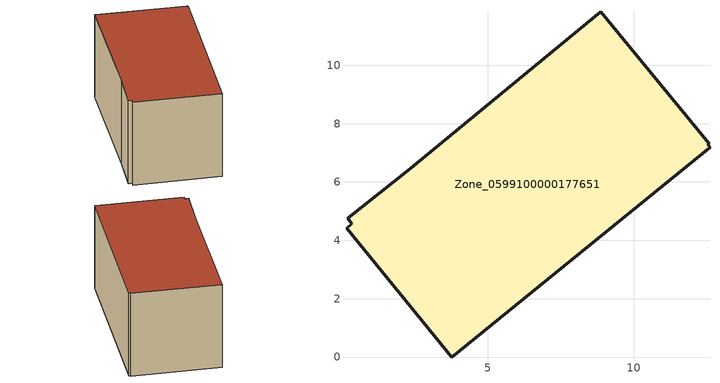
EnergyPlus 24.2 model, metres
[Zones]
Zone_0599100000177651
 floor ground (C_G): 2.27,6.4 8.87,11.83 12.58,7.31 12.54,7.28 12.61,7.19 3.77,0 0.15,4.42 0.34,4.57 0.19,4.75 z3.13
 wall outside (C_F): 0.15,4.42 3.77,0 12.61,7.19 12.54,7.28 12.58,7.31 8.87,11.83 2.27,6.4 0.19,4.75 0.34,4.57 0.15,4.42 z3.13:9.08
 roof outside (C_R): 2.27,6.4 0.19,4.75 0.34,4.57 0.15,4.42 3.77,0 12.61,7.19 12.54,7.28 12.58,7.31 8.87,11.83 z9.08
[BUILDING]
Pand.0599100000177651: North Axis=0; Terrain=City; Loads Convergence Tolerance Value=0.04; Temperature Convergence Tolerance Value=0.4; Solar Distribution=FullExterior; Maximum Number of Warmup Days=25; Minimum Number of Warmup Days=1
[Site:Location]
Rotterdam.The.Hague.AP_ZH_NLD Design_Conditions: Latitude=51.96; Longitude=4.45; Time Zone=1; Elevation=-4.5
[SITE:GROUNDTEMPERATURE:BUILDINGSURFACE]
18, 18, 18, 18, 18, 18, 18, 18, 18, 18, 18, 18
[MATERIAL] Thermal Absorptance=0.9; Solar Absorptance=0.7; Visible Absorptance=0.7
Name | Roughness | Thickness | Conductivity | Density | Specific Heat
G.TC.1946-1964 | MediumSmooth | 0.15 | 1 | 540 | 1210
F.TC.1946-1964 | Rough | 0.3 | 0.857143 | 1920 | 840
R.TC.1946-1964 | MediumRough | 0.2 | 0.235294 | 1500 | 1000
[CONSTRUCTION]
C_G: G.TC.1946-1964
C_F: F.TC.1946-1964
C_R: R.TC.1946-1964
[ZONE]
Zone_0599100000177651: Type=1; Multiplier=1; Ceiling Height=Autocalculate; Volume=Autocalculate; Floor Area=autocalculate; Part of Total Floor Area=Yes
[ZONEINFILTRATION:DESIGNFLOWRATE]
Infil_Zone_0599100000177651: Zone or ZoneList or Space or SpaceList=Zone_0599100000177651; Schedule=AlwaysOn; Design Flow Rate Calculation Method=Flow/Area; Flow Rate per Floor Area=0.003; Constant Term Coefficient=1; Temperature Term Coefficient=0; Velocity Term Coefficient=0; Velocity Squared Term Coefficient=0
[HVACTEMPLATE:ZONE:IDEALLOADSAIRSYSTEM]
Zone_0599100000177651: Maximum Heating Supply Air Temperature=50; Minimum Cooling Supply Air Temperature=13; Maximum Heating Supply Air Humidity Ratio=0.0156; Minimum Cooling Supply Air Humidity Ratio=0.0077; Heating Limit=NoLimit; Cooling Limit=NoLimit; Dehumidification Control Type=ConstantSensibleHeatRatio; Cooling Sensible Heat Ratio=0.7; Dehumidification Setpoint=60; Humidification Control Type=None; Humidification Setpoint=30; Outdoor Air Method=None; Outdoor Air Flow Rate per Person=0.00944; Outdoor Air Flow Rate per Zone Floor Area=0; Outdoor Air Flow Rate per Zone=0; Demand Controlled Ventilation Type=None; Outdoor Air Economizer Type=NoEconomizer; Heat Recovery Type=None; Sensible Heat Recovery Effectiveness=0.7; Latent Heat Recovery Effectiveness=0.65
[ZONECONTROL:THERMOSTAT]
ThermostatControl_Zone_0599100000177651: Zone or ZoneList=Zone_0599100000177651; Control Type Schedule=DualSetpointControlType; Control 1=Thermostat_Zone_0599100000177651; Temperature Difference Between Cutout And Setpoint=0
[THERMOSTATSETPOINT:DUALSETPOINT]
Thermostat_Zone_0599100000177651: Heating Setpoint Temperature Schedule=HeatingSetpoint_Zone_0599100000177651; Cooling Setpoint Temperature Schedule=CoolingSetpoint_Zone_0599100000177651
[SCHEDULE:COMPACT]
HeatingSetpoint_Zone_0599100000177651: Through: 12/31, For: AllDays, Until: 24:00, 21
CoolingSetpoint_Zone_0599100000177651: Through: 12/31, For: AllDays, Until: 24:00, 24
DualSetpointControlType: Through: 12/31, For: AllDays, Until: 24:00, 4
AlwaysOn: Through: 12/31, For: AllDays, Until: 24:00, 1
